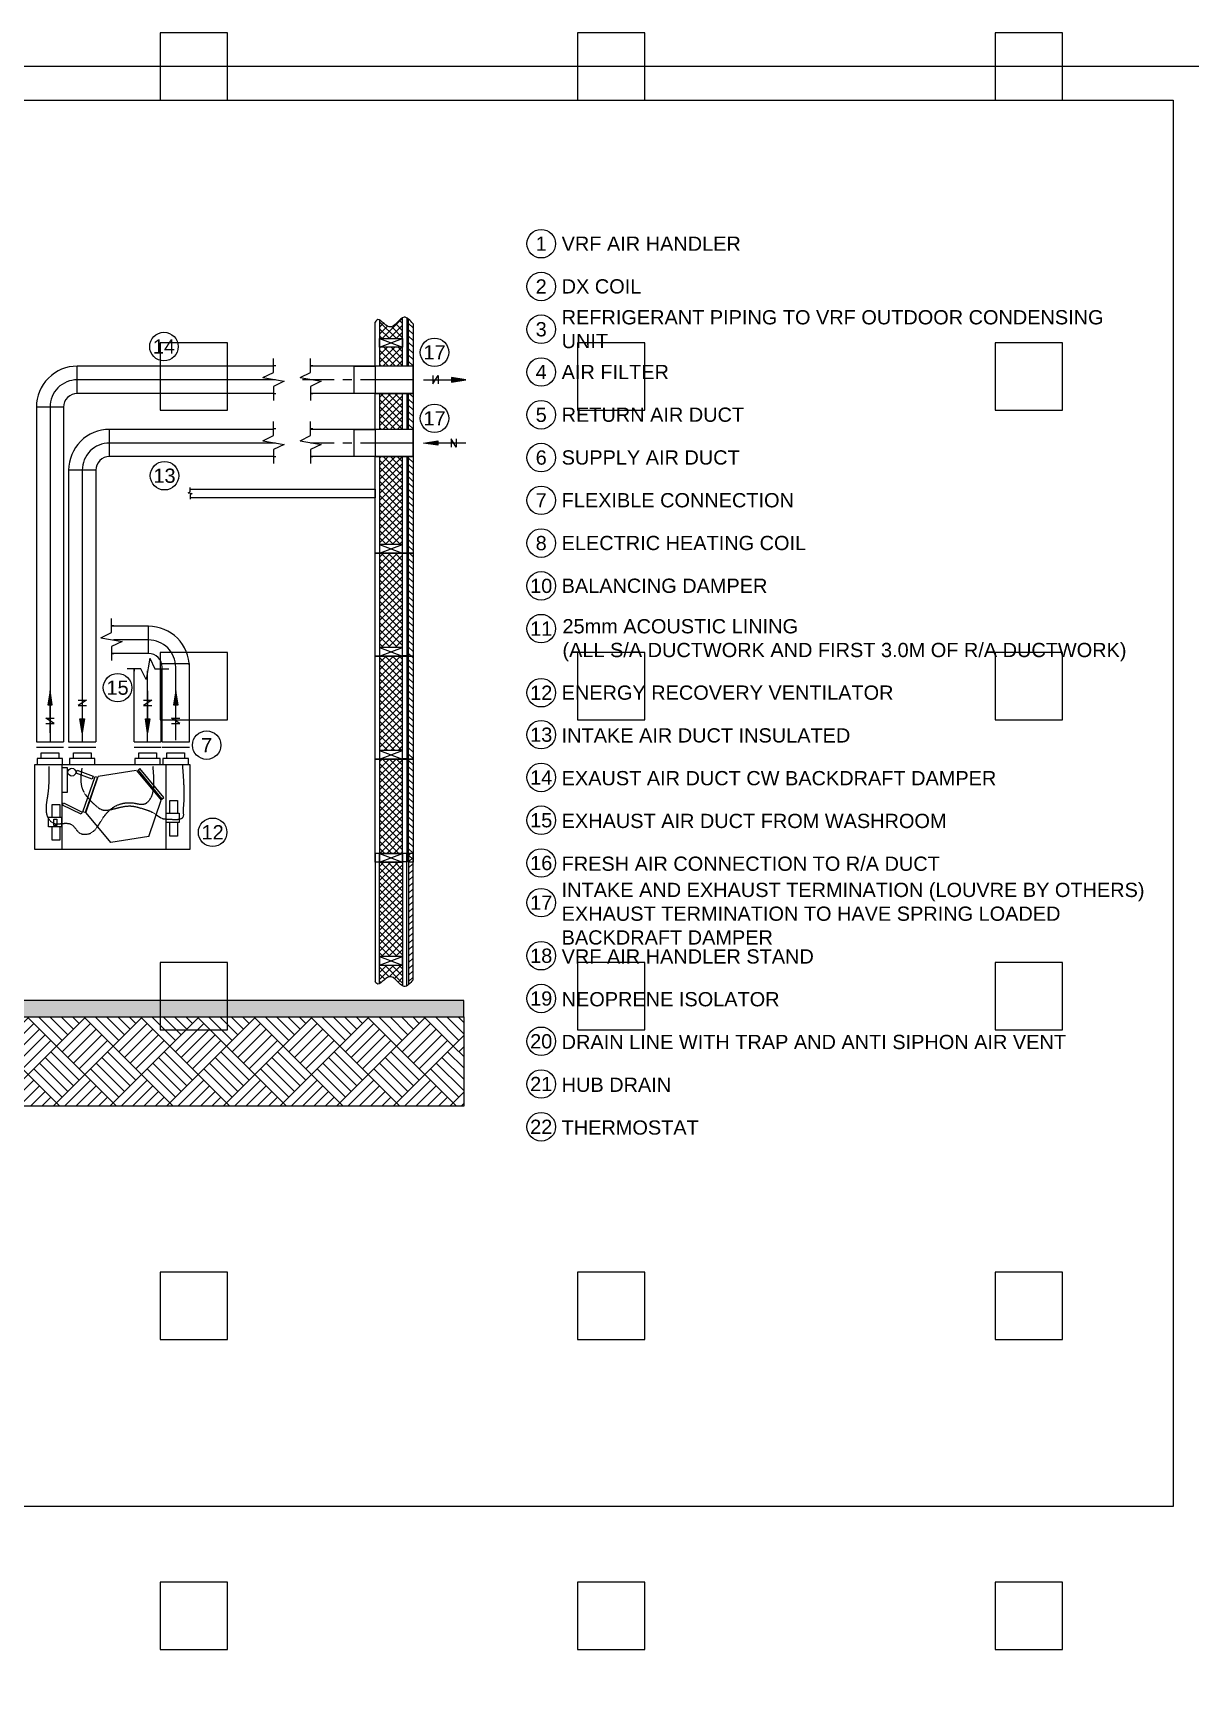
# Model space of a CAD drawing. Header units: millimetres. Extents: x -212361 to 39086, y -42 to 136893.
# Drawn here: x -149237 to -138759, y 76256 to 91173 of the extents above; entities that cross this region are included whole.
import ezdxf
from ezdxf.enums import TextEntityAlignment as Align

# ---------------------------------------------------------------- set-up
doc = ezdxf.new("R2010")
doc.units = ezdxf.units.MM
doc.header["$LTSCALE"] = 25
doc.linetypes.add('schedules_symbols_notes$0$CENTER2', pattern=[1.125, 0.75, -0.125, 0.125, -0.125])
doc.linetypes.add('schedules_symbols_notes$0$HIDDEN2', pattern=[0.1875, 0.125, -0.0625])
for name, color, linetype in [('schedules_symbols_notes$0$M-ANNO', 11, 'Continuous'), ('schedules_symbols_notes$0$M-CENTER', 33, 'schedules_symbols_notes$0$CENTER2'), ('schedules_symbols_notes$0$M-CONTROL CYAN', 4, 'Continuous'), ('schedules_symbols_notes$0$M-DETAIL CLR11', 11, 'Continuous'), ('schedules_symbols_notes$0$M-EQUIPMENT', 3, 'Continuous'), ('schedules_symbols_notes$0$M-HVAC-EXHS-DUCT', 5, 'Continuous'), ('schedules_symbols_notes$0$M-HVAC-SUPP-DUCT', 4, 'Continuous')]:
    doc.layers.add(name, color=color, linetype=linetype)
doc.styles.add('schedules_symbols_notes$0$RDZENG_0.25', font='micross.ttf', dxfattribs={"height": 4})

# ---------------------------------------------------------------- blocks, each defined once
blk = doc.blocks.new('*U326')
at = {"layer": 'Defpoints'}
blk.add_lwpolyline([(-12, -12), (12, -12), (12, 12), (-12, 12)], close=True, dxfattribs=at)
blk = doc.blocks.new('*U323')
at = {"layer": 'Defpoints', "color": 0, "linetype": 'ByBlock', "lineweight": -2, "transparency": 16777216}
for p in [(446.4, 1103.98), (595.2, 1103.98), (744, 1103.98), (446.4, 993.59), (595.2, 993.59), (744, 993.59), (446.4, 883.19), (595.2, 883.19), (744, 883.19), (446.4, 772.79), (595.2, 772.79), (744, 772.79), (446.4, 662.39), (595.2, 662.39), (744, 662.39), (446.4, 551.99), (595.2, 551.99), (744, 551.99)]:
    blk.add_blockref('*U326', p, dxfattribs=at)
blk = doc.blocks.new('schedules_symbols_notes$0$A$C5ACE41DD')
h = blk.add_hatch()
h.set_pattern_fill('INSULATION', color=256, scale=10, style=0)
h.set_pattern_definition([(45, (-14703.144, -5394.925), (-25.14472, 25.14472), []), (135, (-14703.144, -5394.925), (-25.14472, -25.14472), [])])
h.paths.add_polyline_path([(82, 734), (-82, 734), (-82, 63), (82, 63)])
edge = h.paths.add_edge_path()
edge.add_line((82, 796), (82, 928))
edge.add_spline(control_points=[(82, 928), (62, 917), (-2, 833), (-52, 930), (-82, 945)], knot_values=[91.647441, 91.647441, 91.647441, 91.647441, 165.163231, 279.58537, 279.58537, 279.58537, 279.58537], degree=3, periodic=0)
edge.add_line((-82, 945), (-82, 796))
edge.add_line((-82, 796), (82, 796))
h = blk.add_hatch()
h.set_pattern_fill('ANSI31', color=256, scale=10, style=0)
h.set_pattern_definition([(45, (-14703.144, -5394.925), (-22.45064, 22.45064), [])])
edge = h.paths.add_edge_path()
edge.add_line((-156, 902), (-156, 0))
edge.add_line((-156, 0), (-125, 0))
edge.add_line((-125, 0), (-125, 935))
for p, q in [((82, 734), (-82, 796)), ((82, 796), (-82, 734)), ((82, 63), (-82, 0)), ((82, 0), (-82, 63))]:
    blk.add_line(p, q)
for points in [[(-113, 943), (-113, 2), (-82, 2), (-82, 945)], [(-156, 902), (-156, 0), (-125, 0), (-125, 935)], [(82, 928), (82, 0), (113, 0), (113, 913)]]:
    blk.add_lwpolyline(points)
for points in [[(82, 796), (-82, 796), (-82, 734), (82, 734)], [(82, 0), (-82, 0), (-82, 63), (82, 63)]]:
    blk.add_lwpolyline(points, close=True)
blk.add_spline([(-156, 902), (-93, 948), (14, 879), (103, 928), (113, 913)], degree=3)
blk = doc.blocks.new('schedules_symbols_notes$0$A$C5ACE41D7')
h = blk.add_hatch()
h.set_pattern_fill('ANSI31', color=256, scale=10, style=0)
h.set_pattern_definition([(45, (-14703.144, -6128.736), (-22.45064, 22.45064), [])])
edge = h.paths.add_edge_path()
edge.add_line((-156, 0), (-156, -734))
edge.add_line((-156, -734), (-125, -734))
edge.add_line((-125, -734), (-125, 0))
h = blk.add_hatch()
h.set_pattern_fill('INSULATION', color=256, scale=10, style=0)
h.set_pattern_definition([(45, (-14703.144, -6128.736), (-25.14472, 25.14472), []), (135, (-14703.144, -6128.736), (-25.14472, -25.14472), [])])
h.paths.add_polyline_path([(82, 0), (-82, 0), (-82, -671), (82, -671)])
for p, q in [((113, 0), (-156, 0)), ((82, -671), (-82, -734)), ((82, -734), (-82, -671))]:
    blk.add_line(p, q)
for points in [[(-156, 0), (-156, -734), (-125, -734), (-125, 0)], [(-113, 0), (-113, -732), (-82, -732), (-82, 0)], [(-82, 0), (82, 0)], [(82, 0), (82, -734), (113, -734), (113, 0)]]:
    blk.add_lwpolyline(points)
blk.add_lwpolyline([(82, -734), (-82, -734), (-82, -671), (82, -671)], close=True)
blk = doc.blocks.new('schedules_symbols_notes$0$KEYED NOTE_0.25')
at = {"layer": 'schedules_symbols_notes$0$M-ANNO'}
blk.add_circle((0, 0), 4, dxfattribs=at)
at = {"layer": 'schedules_symbols_notes$0$M-ANNO', "style": 'schedules_symbols_notes$0$RDZENG_0.25'}
blk.add_attdef('#', text='', height=4, dxfattribs=at).set_placement((0, 0), align=Align.MIDDLE_CENTER)
blk = doc.blocks.new('*U169')
for p, q in [((2, 0), (-2, 0)), ((3.47, -3.03), (2, 0)), ((4.53, 3.03), (3.47, -3.03)), ((4.53, 3.03), (6, 0)), ((6, 0), (10, 0))]:
    blk.add_line(p, q)
at = {"layer": 'Defpoints', "color": 123}
for p, q in [((0, 0), (0, -0.64)), ((8, 0), (8, -0.64))]:
    blk.add_line(p, q, dxfattribs=at)
blk = doc.blocks.new('schedules_symbols_notes$0$HRV')
for p, q in [((-17.89, 0), (-17.89, 30.3)), ((19.19, 0), (19.19, 30.3))]:
    blk.add_line(p, q)
at = {"color": 12}
for p, q in [((-9.44, 13.07), (-5.1, 26.1)), ((8.46, 28.23), (-5.1, 26.1)), ((8.59, 28.25), (17.33, 17.66)), ((12.99, 4.64), (17.33, 17.66)), ((-9.44, 13.07), (-0.7, 2.49)), ((12.99, 4.64), (-0.57, 2.51))]:
    blk.add_line(p, q, dxfattribs=at)
for points in [[(-27.63, 30.3), (27.63, 30.3), (27.63, 0), (-27.63, 0)], [(-26.81, 30.3), (-17.76, 30.3), (-17.76, 32.45), (-26.81, 32.45)], [(-19.11, 32.45), (-25.42, 32.45), (-25.42, 34.45), (-19.11, 34.45)], [(-15.32, 30.3), (-6.27, 30.3), (-6.27, 32.45), (-15.32, 32.45)], [(-7.62, 32.45), (-13.94, 32.45), (-13.94, 34.45), (-7.62, 34.45)], [(7.99, 30.3), (17.04, 30.3), (17.04, 32.45), (7.99, 32.45)], [(15.69, 32.45), (9.38, 32.45), (9.38, 34.45), (15.69, 34.45)], [(18.01, 30.3), (27.06, 30.3), (27.06, 32.45), (18.01, 32.45)], [(25.71, 32.45), (19.4, 32.45), (19.4, 34.45), (25.71, 34.45)]]:
    blk.add_lwpolyline(points, close=True)
for points in [[(-17.89, 29.27), (-16.12, 29.27), (-16.12, 20.36), (-17.89, 20.36)], [(-12.56, 28.29), (-6.88, 26.2), (-7.28, 25.13), (-12.95, 27.23)], [(-5.35, 25.8), (-9.74, 13.22), (-10.6, 13.52), (-6.21, 26.09)], [(9.12, 28.34), (17.57, 17.97), (18.26, 18.52), (9.8, 28.9)], [(-17.45, 16.65), (-10.76, 13.37), (-11.14, 12.6), (-17.83, 15.87)], [(19.19, 12.99), (23.81, 12.99), (23.81, 9.62), (19.19, 9.62)], [(-22.76, 11.53), (-18.14, 11.53), (-18.14, 8.16), (-22.76, 8.16)], [(-20.93, 10.91), (-19.81, 10.91), (-19.81, 8.61), (-20.93, 8.61)]]:
    blk.add_lwpolyline(points, close=True, dxfattribs=at)
for points in [[(-21.52, 11.53), (-21.52, 16.1), (-18.72, 16.1), (-18.72, 11.53)], [(20.43, 12.99), (20.43, 17.55), (23.23, 17.55), (23.23, 12.99)], [(-18.72, 8.16), (-18.72, 3.36), (-21.52, 3.36), (-21.52, 8.16)], [(23.23, 9.62), (23.23, 4.82), (20.43, 4.82), (20.43, 9.62)]]:
    blk.add_lwpolyline(points, dxfattribs=at)
blk.add_circle((-14.46, 27.59), 1.39, dxfattribs=at)
at = {"color": 12, "linetype": 'schedules_symbols_notes$0$HIDDEN2', "ltscale": 0.01}
for points in [[(-22.67, 29.67), (-23.09, 19.58), (-22.67, 10.81), (-21.05, 9.41), (-18.15, 9.28), (-14.57, 8.94), (-11.85, 6.04), (-9.72, 5.45), (-7.5, 6.04), (-5.46, 7.96), (-3.75, 10.73), (-2.39, 12.6), (0.29, 15.07), (7.55, 16.6), (11.66, 16.39), (13.54, 18.17), (14.77, 23.62), (14.47, 29.75)], [(-10.92, 29.06), (-11.27, 25.39), (-10.68, 21.46), (-9, 18.77), (-6.45, 16.13), (-3.68, 14.21), (0.07, 14.43), (6.75, 15.53), (10.56, 14.67), (14.17, 13.32), (16.68, 11.7), (18.13, 11.02), (20.01, 10.89), (22.95, 10.76), (25.25, 11.7), (25.33, 13.4), (25.42, 15.66), (25.03, 30.09)]]:
    blk.add_spline(points, degree=3, dxfattribs=at)
blk = doc.blocks.new('*U181')
for p, q in [((4.5, 0), (-2, 0)), ((6, -3), (4.5, 0)), ((7, 3), (6, -3)), ((7, 3), (8.5, 0)), ((8.5, 0), (15, 0))]:
    blk.add_line(p, q)
at = {"layer": 'Defpoints', "color": 123}
for p, q in [((0, 0), (0, -0.6)), ((13, 0), (13, -0.6))]:
    blk.add_line(p, q, dxfattribs=at)
blk = doc.blocks.new('*U233')
h = blk.add_hatch(color=11)
h.dxf.hatch_style = 1
h.paths.add_polyline_path([(0, 0.391), (-0.017, 0.286), (0.017, 0.286)])
at = {"color": 11}
for p, q in [((-0.031, 0.187), (0.031, 0.187)), ((0.031, 0.148), (-0.031, 0.187)), ((-0.031, 0.148), (0.031, 0.148))]:
    blk.add_line(p, q, dxfattribs=at)
blk.add_lwpolyline([(0, 0.391), (-0.017, 0.286), (0.017, 0.286)], close=True, dxfattribs=at)
blk.add_lwpolyline([(0, 0.078), (0, 0.286)], dxfattribs=at)
blk = doc.blocks.new('*U42')
h = blk.add_hatch(color=11)
h.dxf.hatch_style = 1
h.paths.add_polyline_path([(0, 0.078), (-0.017, 0.183), (0.017, 0.183)])
at = {"color": 11}
for p, q in [((-0.031, 0.321), (0.031, 0.321)), ((0.031, 0.321), (-0.031, 0.282)), ((-0.031, 0.282), (0.031, 0.282))]:
    blk.add_line(p, q, dxfattribs=at)
blk.add_lwpolyline([(0, 0.391), (0, 0.183)], dxfattribs=at)
blk.add_lwpolyline([(0, 0.078), (-0.017, 0.183), (0.017, 0.183)], close=True, dxfattribs=at)
blk = doc.blocks.new('*U168')
blk.add_line((-2.43, 2), (2.43, 2))
at = {"color": 11}
blk.add_line((-2.43, 1), (2.43, 1), dxfattribs=at)
blk = doc.blocks.new('schedules_symbols_notes')
at = {"layer": 'schedules_symbols_notes$0$M-DETAIL CLR11'}
h = blk.add_hatch(dxfattribs=at)
h.set_pattern_fill('CONCRETE1', color=256, scale=0.5, style=0)
h.set_pattern_definition([(0, (-6806.673, 3097.116), (10.16, 10.16), [1.27, -8.89]), (90, (-6806.673, 3097.116), (-10.16, 10.16), [1.27, -8.89]), (135, (-6805.403, 3097.116), (-10.16, 9e-16), [1.79605, -12.57236]), (0, (-6805.403, 3102.831), (10.16, 10.16), [1.27, -8.89]), (45, (-6804.768, 3102.196), (0, 10.16), [0.898025, -13.47038]), (135, (-6804.768, 3102.196), (-10.16, 9e-16), [0.898025, -13.47038]), (0, (-6801.593, 3105.371), (10.16, 10.16), [1.79605, -8.36395]), (45, (-6801.593, 3105.371), (0, 10.16), [1.27, -13.09841]), (135, (-6799.797, 3105.371), (-10.16, 9e-16), [1.27, -13.09841]), (90, (-6799.688, 3099.656), (-10.16, 10.16), [1.27, -8.89]), (45, (-6799.688, 3099.656), (0, 10.16), [0.898025, -13.47038]), (135, (-6799.053, 3100.291), (-10.16, 9e-16), [0.898025, -13.47038]), (0, (-6805.403, 3099.656), (10.16, 10.16), [0.635, -8.509]), (0, (-6797.783, 3102.196), (10.16, 10.16), [0.635, -8.509]), (90, (-6800.958, 3103.466), (-10.16, 10.16), [0.635, -8.509]), (135, (-6799.688, 3097.751), (-10.16, 9e-16), [0.898025, -13.47038]), (135, (-6804.133, 3104.736), (-10.16, 9e-16), [0.898025, -13.47038]), (45, (-6801.9104, 3100.45), (0, 10.16), [0.898025, -13.47038]), (90, (-6803.18, 3098.386), (-10.16, 10.16), [0.15875, -10.00125]), (90, (-6802.704, 3102.672), (-10.16, 10.16), [0.15875, -10.00125]), (90, (-6797.942, 3104.419), (-10.16, 10.16), [0.15875, -10.00125]), (90, (-6797.783, 3099.021), (-10.16, 10.16), [0.15875, -10.00125])])
h.paths.add_polyline_path([(-5721.91, 3244.76), (-6215.65, 3244.76), (-6215.65, 3238.85), (-5721.91, 3238.85)])
h = blk.add_hatch(dxfattribs=at)
h.set_pattern_fill('EARTH2', color=256, scale=1.5, style=0)
h.set_pattern_definition([(45, (-6806.673, 3097.116), (0, 20.20558), [14.2875, -14.2875]), (45, (-6808.693, 3099.137), (0, 20.20558), [14.2875, -14.2875]), (45, (-6810.714, 3101.157), (0, 20.20558), [14.2875, -14.2875]), (45, (-6812.735, 3103.178), (0, 20.20558), [14.2875, -14.2875]), (45, (-6814.755, 3105.198), (0, 20.20558), [14.2875, -14.2875]), (45, (-6816.776, 3107.219), (0, 20.20558), [14.2875, -14.2875]), (135, (-6806.673, 3097.116), (-20.20558, 1e-15), [14.2875, -14.2875]), (135, (-6808.693, 3095.096), (-20.20558, 1e-15), [14.2875, -14.2875]), (135, (-6810.714, 3093.075), (-20.20558, 1e-15), [14.2875, -14.2875]), (135, (-6812.735, 3091.055), (-20.20558, 1e-15), [14.2875, -14.2875]), (135, (-6814.755, 3089.034), (-20.20558, 1e-15), [14.2875, -14.2875]), (135, (-6816.776, 3087.013), (-20.20558, 1e-15), [14.2875, -14.2875])])
h.paths.add_polyline_path([(-6215.65, 3238.85), (-5721.91, 3238.85), (-5721.91, 3207.07), (-6215.65, 3207.07)])
at = {"layer": 'Defpoints', "color": 255}
blk.add_lwpolyline([(-6264.48, 2473.5), (-4776.48, 2473.5), (-4776.48, 3577.5), (-6264.48, 3577.5)], close=True, dxfattribs=at)
at = {"layer": 'schedules_symbols_notes$0$M-DETAIL CLR11'}
for p, q in [((-5819.41, 3426.95), (-5753.44, 3426.95)), ((-5753.44, 3423.82), (-5819.41, 3423.82)), ((-5753.44, 3426.95), (-5753.44, 3423.82)), ((-5834.57, 3336.93), (-5834.57, 3362.16))]:
    blk.add_line(p, q, dxfattribs=at)
for points in [[(-5788.95, 3465.89), (-5859.66, 3465.89, 0.414214), (-5869.37, 3456.19), (-5869.37, 3336.93)], [(-5788.95, 3443.37), (-5848.18, 3443.37, 0.414214), (-5857.89, 3433.66), (-5857.89, 3336.93)], [(-5824.56, 3337.47), (-5824.56, 3363.49, 0.414214), (-5834.26, 3373.2), (-5846.72, 3373.2)]]:
    blk.add_lwpolyline(points, format="xyb", dxfattribs=at)
for points in [[(-5721.91, 3244.76), (-6215.65, 3244.76), (-6215.65, 3238.85), (-5721.91, 3238.85)], [(-6215.65, 3238.85), (-5721.91, 3238.85), (-5721.91, 3207.07), (-6215.65, 3207.07)]]:
    blk.add_lwpolyline(points, close=True, dxfattribs=at)
at = {"layer": 'schedules_symbols_notes$0$M-HVAC-EXHS-DUCT'}
for p, q in [((-5859.66, 3461.04), (-5859.66, 3470.75)), ((-5864.52, 3456.19), (-5874.23, 3456.19))]:
    blk.add_line(p, q, dxfattribs=at)
at = {"layer": 'schedules_symbols_notes$0$M-HVAC-EXHS-DUCT', "linetype": 'Continuous'}
for p, q in [((-5839.43, 3336.93), (-5839.43, 3362.91)), ((-5829.72, 3336.93), (-5829.72, 3362.91))]:
    blk.add_line(p, q, dxfattribs=at)
for points in [[(-5789.69, 3470.75), (-5859.66, 3470.75, 0.414214), (-5874.23, 3456.19), (-5874.23, 3336.93)], [(-5789.69, 3461.04), (-5859.66, 3461.04, 0.414214), (-5864.52, 3456.19), (-5864.52, 3336.93)]]:
    blk.add_lwpolyline(points, format="xyb", dxfattribs=at)
at = {"layer": 'schedules_symbols_notes$0$M-HVAC-SUPP-DUCT'}
for p, q in [((-5848.18, 3438.52), (-5848.18, 3448.23)), ((-5853.03, 3433.66), (-5862.74, 3433.66)), ((-5834.26, 3368.35), (-5834.26, 3378.05))]:
    blk.add_line(p, q, dxfattribs=at)
at = {"layer": 'schedules_symbols_notes$0$M-HVAC-SUPP-DUCT', "linetype": 'Continuous'}
blk.add_line((-5829.41, 3364.82), (-5819.7, 3364.82), dxfattribs=at)
for points in [[(-5789.69, 3448.23), (-5848.18, 3448.23, 0.414214), (-5862.74, 3433.66), (-5862.74, 3336.93)], [(-5789.69, 3438.52), (-5848.18, 3438.52, 0.414214), (-5853.03, 3433.66), (-5853.03, 3336.93)]]:
    blk.add_lwpolyline(points, format="xyb", dxfattribs=at)
at = {"layer": 'schedules_symbols_notes$0$M-HVAC-SUPP-DUCT'}
for points in [[(-5819.7, 3337.47), (-5819.7, 3363.49, 0.414214), (-5834.26, 3378.05), (-5847.46, 3378.05)], [(-5829.41, 3336.93), (-5829.41, 3363.49, 0.414214), (-5834.26, 3368.35), (-5847.46, 3368.35)]]:
    blk.add_lwpolyline(points, format="xyb", dxfattribs=at)
at = {"layer": 'schedules_symbols_notes$0$M-HVAC-SUPP-DUCT', "linetype": 'Continuous'}
blk.add_lwpolyline([(-5819.7, 3336.93), (-5819.7, 3364.82)], dxfattribs=at)
at = {"layer": 'Defpoints'}
blk.add_blockref('*U323', (-6264.48, 2473.5), dxfattribs=at)
at = {"layer": 'schedules_symbols_notes$0$M-ANNO', "xscale": 1.27, "yscale": 1.27, "zscale": 1.27}
for p, values in [((-5694.27, 3514.39), {'#': '1'}), ((-5694.27, 3499.15), {'#': '2'}), ((-5694.27, 3483.91), {'#': '3'}), ((-5828.76, 3477.73), {'#': '14'}), ((-5694.27, 3468.67), {'#': '4'}), ((-5694.27, 3453.43), {'#': '5'}), ((-5694.27, 3438.19), {'#': '6'}), ((-5828.56, 3431.72), {'#': '13'}), ((-5694.27, 3422.95), {'#': '7'}), ((-5694.27, 3407.71), {'#': '8'}), ((-5694.27, 3392.47), {'#': '10'}), ((-5694.27, 3377.23), {'#': '11'}), ((-5845.29, 3356.2), {'#': '15'}), ((-5694.27, 3354.39), {'#': '12'}), ((-5694.27, 3339.44), {'#': '13'}), ((-5813.53, 3335.71), {'#': '7'}), ((-5694.27, 3324.2), {'#': '14'}), ((-5694.27, 3308.96), {'#': '15'}), ((-5811.41, 3304.66), {'#': '12'}), ((-5694.27, 3293.72), {'#': '16'}), ((-5694.27, 3279.58), {'#': '17'}), ((-5694.27, 3260.67), {'#': '18'}), ((-5694.27, 3245.43), {'#': '19'}), ((-5694.27, 3230.19), {'#': '20'}), ((-5694.27, 3214.95), {'#': '21'}), ((-5694.27, 3199.71), {'#': '22'})]:
    blk.add_blockref('schedules_symbols_notes$0$KEYED NOTE_0.25', p, dxfattribs=at).add_auto_attribs(values)
at = {"layer": 'schedules_symbols_notes$0$M-ANNO', "xscale": 48, "yscale": 48, "zscale": 48, "rotation": 270}
for name, p in [('*U233', (-5739.96, 3465.89)), ('*U42', (-5739.96, 3443.37))]:
    blk.add_blockref(name, p, dxfattribs=at)
at = {"layer": 'schedules_symbols_notes$0$M-ANNO', "xscale": 48, "yscale": 48, "zscale": 48}
for name, p in [('*U233', (-5869.37, 3336.32)), ('*U42', (-5857.89, 3336.32)), ('*U42', (-5834.57, 3336.32)), ('*U233', (-5824.56, 3336.32))]:
    blk.add_blockref(name, p, dxfattribs=at)
at = {"layer": 'schedules_symbols_notes$0$M-CONTROL CYAN', "xscale": 2, "yscale": 2, "zscale": 2}
for p in [(-5857.89, 3332.93), (-5824.56, 3332.93)]:
    blk.add_blockref('*U168', p, dxfattribs=at)
at = {"layer": 'schedules_symbols_notes$0$M-DETAIL CLR11', "xscale": -0.05, "yscale": 0.05, "zscale": 0.05}
for name, p in [('schedules_symbols_notes$0$A$C5ACE41DD', (-5747.77, 3440.77)), ('schedules_symbols_notes$0$A$C5ACE41D7', (-5747.77, 3440.77)), ('schedules_symbols_notes$0$A$C5ACE41D7', (-5747.77, 3404.08)), ('schedules_symbols_notes$0$A$C5ACE41D7', (-5747.77, 3367.39)), ('schedules_symbols_notes$0$A$C5ACE41D7', (-5747.77, 3330.7))]:
    blk.add_blockref(name, p, dxfattribs=at)
at = {"layer": 'schedules_symbols_notes$0$M-DETAIL CLR11'}
for name, p, xscale, yscale, zscale, rotation in [('*U181', (-5819.41, 3423.82), 0.25, 0.25, 0.25, 90), ('schedules_symbols_notes$0$A$C5ACE41DD', (-5747.77, 3297.14), 0.05, 0.05, 0.05, 180)]:
    blk.add_blockref(name, p, dxfattribs=dict(at, xscale=xscale, yscale=yscale, zscale=zscale, rotation=rotation))
at = {"layer": 'schedules_symbols_notes$0$M-EQUIPMENT'}
blk.add_blockref('schedules_symbols_notes$0$HRV', (-5847.11, 3298.48), dxfattribs=at)
at = {"layer": 'schedules_symbols_notes$0$M-HVAC-EXHS-DUCT', "linetype": 'Continuous', "xscale": 1.246242485912276, "yscale": 1.246242485912276, "zscale": 1.246242485912276, "rotation": 90}
blk.add_blockref('*U169', (-5789.69, 3461.04), dxfattribs=at)
at = {"layer": 'schedules_symbols_notes$0$M-HVAC-EXHS-DUCT', "linetype": 'Continuous'}
for name, p, xscale, yscale, zscale in [('*U169', (-5839.43, 3362.91), 1.246242485912276, 1.246242485912276, 1.246242485912276), ('*U168', (-5869.37, 3332.93), 2, 2, 2), ('*U168', (-5834.57, 3332.93), 2, 2, 2)]:
    blk.add_blockref(name, p, dxfattribs=dict(at, xscale=xscale, yscale=yscale, zscale=zscale))
at = {"layer": 'schedules_symbols_notes$0$M-HVAC-SUPP-DUCT', "linetype": 'Continuous', "xscale": 1.246242485912276, "yscale": 1.246242485912276, "zscale": 1.246242485912276, "rotation": 90}
for p in [(-5789.69, 3438.52), (-5847.46, 3368.35)]:
    blk.add_blockref('*U169', p, dxfattribs=at)
at = {"layer": 'schedules_symbols_notes$0$M-ANNO', "char_height": 5.08, "attachment_point": 4, "style": 'schedules_symbols_notes$0$RDZENG_0.25'}
for s, insert, width in [('VRF AIR HANDLER', (-5686.98, 3514.39), 275.8763), ('DX COIL', (-5686.98, 3499.15), 275.8763), ('REFRIGERANT PIPING TO VRF OUTDOOR CONDENSING UNIT', (-5686.98, 3483.91), 196.8961), ('AIR FILTER', (-5686.98, 3468.67), 275.8763), ('RETURN AIR DUCT', (-5686.98, 3453.43), 275.8763), ('SUPPLY AIR DUCT', (-5686.98, 3438.19), 275.8763), ('FLEXIBLE CONNECTION', (-5686.98, 3422.95), 275.8763), ('ELECTRIC HEATING COIL', (-5686.98, 3407.71), 275.8763), ('BALANCING DAMPER', (-5686.98, 3392.47), 275.8763), ('25mm ACOUSTIC LINING\\P(ALL S/A DUCTWORK AND FIRST 3.0M OF R/A DUCTWORK)', (-5686.69, 3373.08), 275.8763), ('ENERGY RECOVERY VENTILATOR', (-5686.98, 3354.39), 275.8763), ('INTAKE AIR DUCT INSULATED', (-5686.98, 3339.15), 275.8763), ('EXAUST AIR DUCT CW BACKDRAFT DAMPER', (-5686.98, 3323.91), 275.8763), ('EXHAUST AIR DUCT FROM WASHROOM', (-5686.98, 3308.67), 275.8763), ('FRESH AIR CONNECTION TO R/A DUCT', (-5686.98, 3293.43), 275.8763), ('INTAKE AND EXHAUST TERMINATION (LOUVRE BY OTHERS)\\PEXHAUST TERMINATION TO HAVE SPRING LOADED BACKDRAFT DAMPER', (-5686.98, 3275.62), 210.5657), ('VRF AIR HANDLER STAND', (-5686.98, 3260.38), 275.8763), ('NEOPRENE ISOLATOR', (-5686.98, 3245.14), 275.8763), ('DRAIN LINE WITH TRAP AND ANTI SIPHON AIR VENT', (-5686.98, 3229.9), 275.8763), ('HUB DRAIN', (-5686.98, 3214.66), 275.8763), ('THERMOSTAT', (-5686.98, 3199.42), 275.8763)]:
    blk.add_mtext(s, dxfattribs=dict(at, insert=insert, width=width))
blk.add_wipeout([(-5739.96, 3461.04), (-5776.46, 3461.04), (-5776.45, 3463.4), (-5772.67, 3465.23), (-5780.23, 3466.56), (-5776.45, 3468.39), (-5776.46, 3470.75), (-5739.96, 3470.75)]).dxf.layer = 'schedules_symbols_notes$0$M-HVAC-SUPP-DUCT'
at = {"layer": 'schedules_symbols_notes$0$M-ANNO'}
blk.add_lwpolyline([(-6252.48, 3565.49), (-5468.97, 3565.49), (-5468.97, 3064.43), (-6252.48, 3064.43)], close=True, dxfattribs=at)
at = {"layer": 'schedules_symbols_notes$0$M-CENTER', "color": 11}
blk.add_line((-5739.96, 3465.89), (-5779.42, 3465.89), dxfattribs=at)
at = {"layer": 'schedules_symbols_notes$0$M-HVAC-EXHS-DUCT', "linetype": 'Continuous'}
for p, q in [((-5739.96, 3470.75), (-5776.46, 3470.75)), ((-5739.96, 3461.04), (-5776.46, 3461.04))]:
    blk.add_line(p, q, dxfattribs=at)
at = {"layer": 'schedules_symbols_notes$0$M-HVAC-EXHS-DUCT'}
for points in [[(-5753.44, 3461.04), (-5760.9, 3461.04), (-5760.9, 3470.75), (-5753.44, 3470.75)], [(-5739.96, 3470.75), (-5753.44, 3470.75), (-5753.44, 3461.04), (-5739.96, 3461.04)]]:
    blk.add_lwpolyline(points, close=True, dxfattribs=at)
at = {"layer": 'schedules_symbols_notes$0$M-ANNO', "xscale": 1.27, "yscale": 1.27, "zscale": 1.27}
blk.add_blockref('schedules_symbols_notes$0$KEYED NOTE_0.25', (-5732.3, 3475.68), dxfattribs=at).add_auto_attribs({'#': '17'})
at = {"layer": 'schedules_symbols_notes$0$M-HVAC-EXHS-DUCT', "linetype": 'Continuous', "xscale": 1.246242485912276, "yscale": 1.246242485912276, "zscale": 1.246242485912276, "rotation": 90}
blk.add_blockref('*U169', (-5776.46, 3461.04), dxfattribs=at)
blk.add_wipeout([(-5739.96, 3438.52), (-5776.46, 3438.52), (-5776.45, 3440.88), (-5772.67, 3442.71), (-5780.23, 3444.04), (-5776.45, 3445.86), (-5776.46, 3448.23), (-5739.96, 3448.23)]).dxf.layer = 'schedules_symbols_notes$0$M-HVAC-SUPP-DUCT'
at = {"layer": 'schedules_symbols_notes$0$M-CENTER', "color": 11}
blk.add_line((-5739.96, 3443.37), (-5776.46, 3443.37), dxfattribs=at)
at = {"layer": 'schedules_symbols_notes$0$M-HVAC-SUPP-DUCT', "linetype": 'Continuous'}
for p, q in [((-5739.96, 3448.23), (-5776.46, 3448.23)), ((-5739.96, 3438.52), (-5776.46, 3438.52))]:
    blk.add_line(p, q, dxfattribs=at)
for points in [[(-5753.44, 3438.52), (-5760.9, 3438.52), (-5760.9, 3448.23), (-5753.44, 3448.23)], [(-5739.96, 3448.23), (-5753.44, 3448.23), (-5753.44, 3438.52), (-5739.96, 3438.52)]]:
    blk.add_lwpolyline(points, close=True, dxfattribs=at)
at = {"layer": 'schedules_symbols_notes$0$M-ANNO', "xscale": 1.27, "yscale": 1.27, "zscale": 1.27}
blk.add_blockref('schedules_symbols_notes$0$KEYED NOTE_0.25', (-5732.3, 3452.16), dxfattribs=at).add_auto_attribs({'#': '17'})
at = {"layer": 'schedules_symbols_notes$0$M-HVAC-SUPP-DUCT', "linetype": 'Continuous', "xscale": 1.246242485912276, "yscale": 1.246242485912276, "zscale": 1.246242485912276, "rotation": 90}
blk.add_blockref('*U169', (-5776.46, 3438.52), dxfattribs=at)

msp = doc.modelspace()

# ---------------------------------------------------------------- block references
at = {"xscale": 25.4, "yscale": 25.4, "zscale": 25.4}
msp.add_blockref('schedules_symbols_notes', (0, 0), dxfattribs=at)

doc.saveas('drawing.dxf')
